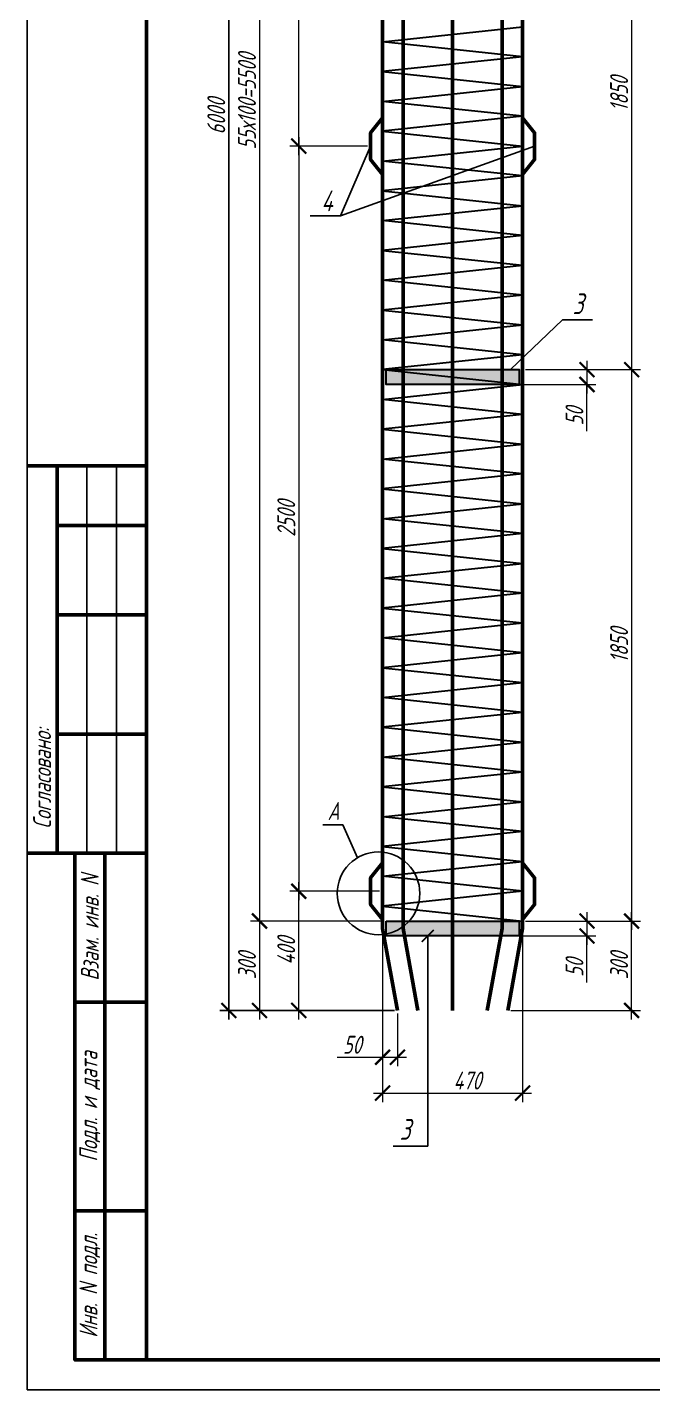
# Paper-space layout 'КП1' of a CAD drawing. Header units: millimetres. Extents: x 0 to 297, y 1 to 421.
# Drawn here: x 0 to 105, y 0.6 to 229.2 of the extents above; entities that cross this region are included whole.
import ezdxf
from ezdxf.enums import TextEntityAlignment as Align

# ---------------------------------------------------------------- set-up
doc = ezdxf.new("R2010")
doc.units = ezdxf.units.MM
doc.linetypes.add('K5LT32928', pattern=[0])
for name, color, linetype, lineweight in [('!0.25_выноски', 175, 'Continuous', 25), ('!0.2_РАЗМЕР', 142, 'Continuous', 20), ('!0.3', 214, 'Continuous', 30), ('!0.5', 204, 'Continuous', 50), ('!выноски_0.25', 185, 'Continuous', 25)]:
    doc.layers.add(name, color=color, linetype=linetype, lineweight=lineweight)
doc.layers.add('!НЕ печать', color=255, linetype='Continuous', plot=False)
doc.styles.add('knv_3', font='simplex.shx', dxfattribs={"width": 0.7, "oblique": 15, "height": 3})
doc.styles.add('knv_text', font='simplex.shx', dxfattribs={"width": 0.7, "oblique": 15})
doc.styles.add('стиль2-3.5', font='simplex.shx', dxfattribs={"width": 0.7, "oblique": 15, "height": 3.5})
doc.dimstyles.new('20-3', dxfattribs={"dimtxt": 3, "dimasz": 2.5, "dimexe": 1.5, "dimexo": 0.5, "dimgap": 0.6, "dimtad": 1, "dimdec": 0, "dimlfac": 20, "dimtxsty": 'knv_3', "dimblk": 'ARCHTICK', "dimcen": 2.5, "dimdle": 1.5, "dimclrd": 256, "dimclre": 256, "dimclrt": 256, "dimazin": 0, "dimtfac": 1, "dimtdec": 0, "dimtmove": 1, "dimatfit": 3, "dimldrblk": 'OPEN30', "dimfxl": 1.5, "dimlwd": -1, "dimlwe": -1, "dimarcsym": 0})

# ---------------------------------------------------------------- blocks, each defined once
blk = doc.blocks.new('_ArchTick')
at = {"color": 0, "linetype": 'ByBlock', "const_width": 0.15}
blk.add_lwpolyline([(-0.5, -0.5), (0.5, 0.5)], dxfattribs=at)
blk = doc.blocks.new('*D126')
at = {"layer": '!0.2_РАЗМЕР', "transparency": 16777216}
for p, q in [((101.41, 62.76), (101.41, 80.76)), ((83.62, 79.26), (102.91, 79.26)), ((81.12, 64.26), (102.91, 64.26))]:
    blk.add_line(p, q, dxfattribs=at)
at = {"layer": 'Defpoints', "color": 0, "transparency": 16777216}
for p in [(83.12, 79.26), (101.41, 79.26), (80.62, 64.26)]:
    blk.add_point(p, dxfattribs=at)
at = {"layer": '!0.2_РАЗМЕР', "transparency": 16777216, "xscale": 2.5, "yscale": 2.5, "zscale": 2.5}
for p, rotation in [((101.41, 79.26), 90), ((101.41, 64.26), 270)]:
    blk.add_blockref('_ArchTick', p, dxfattribs=dict(at, rotation=rotation))
at = {"layer": '!0.2_РАЗМЕР', "transparency": 16777216, "insert": (99.31, 71.76), "char_height": 3, "attachment_point": 5, "rotation": 90, "style": 'knv_3'}
blk.add_mtext('300', dxfattribs=at)
blk = doc.blocks.new('_Open30')
at = {"color": 0, "linetype": 'ByBlock', "lineweight": -2}
for p, q in [((-1, 0.268), (0, 0)), ((0, 0), (-1, -0.268)), ((0, 0), (-1, 0))]:
    blk.add_line(p, q, dxfattribs=at)
blk = doc.blocks.new('*D109')
at = {"layer": '!НЕ печать', "transparency": 16777216}
for p, q in [((33.82, 365.76), (33.82, 62.76)), ((38.7, 364.26), (32.32, 364.26)), ((61.62, 64.26), (32.32, 64.26))]:
    blk.add_line(p, q, dxfattribs=at)
at = {"layer": 'Defpoints', "color": 0, "transparency": 16777216}
for p in [(39.2, 364.26), (33.82, 64.26), (62.12, 64.26)]:
    blk.add_point(p, dxfattribs=at)
at = {"layer": '!НЕ печать', "transparency": 16777216, "xscale": 2.5, "yscale": 2.5, "zscale": 2.5}
for p, rotation in [((33.82, 364.26), 90), ((33.82, 64.26), 270)]:
    blk.add_blockref('_ArchTick', p, dxfattribs=dict(at, rotation=rotation))
at = {"layer": '!НЕ печать', "transparency": 16777216, "insert": (31.72, 214.26), "char_height": 3, "attachment_point": 5, "rotation": 90, "style": 'knv_3'}
blk.add_mtext('6000', dxfattribs=at)
blk = doc.blocks.new('*D111')
at = {"layer": '!0.2_РАЗМЕР', "transparency": 16777216}
for p, q in [((101.41, 265.76), (101.41, 170.26)), ((83.62, 264.26), (102.91, 264.26)), ((83.62, 171.76), (102.91, 171.76))]:
    blk.add_line(p, q, dxfattribs=at)
at = {"layer": 'Defpoints', "color": 0, "transparency": 16777216}
for p in [(83.12, 264.26), (83.12, 171.76), (101.41, 171.76)]:
    blk.add_point(p, dxfattribs=at)
at = {"layer": '!0.2_РАЗМЕР', "transparency": 16777216, "xscale": 2.5, "yscale": 2.5, "zscale": 2.5}
for p, rotation in [((101.41, 264.26), 90), ((101.41, 171.76), 270)]:
    blk.add_blockref('_ArchTick', p, dxfattribs=dict(at, rotation=rotation))
at = {"layer": '!0.2_РАЗМЕР', "transparency": 16777216, "insert": (99.31, 218.01), "char_height": 3, "attachment_point": 5, "rotation": 90, "style": 'knv_3'}
blk.add_mtext('1850', dxfattribs=at)
blk = doc.blocks.new('*D112')
at = {"layer": '!0.2_РАЗМЕР', "transparency": 16777216}
for p, q in [((83.62, 171.76), (102.91, 171.76)), ((101.41, 173.26), (101.41, 77.76)), ((83.62, 79.26), (102.91, 79.26))]:
    blk.add_line(p, q, dxfattribs=at)
at = {"layer": 'Defpoints', "color": 0, "transparency": 16777216}
for p in [(83.12, 171.76), (83.12, 79.26), (101.41, 79.26)]:
    blk.add_point(p, dxfattribs=at)
at = {"layer": '!0.2_РАЗМЕР', "transparency": 16777216, "xscale": 2.5, "yscale": 2.5, "zscale": 2.5}
for p, rotation in [((101.41, 171.76), 90), ((101.41, 79.26), 270)]:
    blk.add_blockref('_ArchTick', p, dxfattribs=dict(at, rotation=rotation))
at = {"layer": '!0.2_РАЗМЕР', "transparency": 16777216, "insert": (99.31, 125.51), "char_height": 3, "attachment_point": 5, "rotation": 90, "style": 'knv_3'}
blk.add_mtext('1850', dxfattribs=at)
blk = doc.blocks.new('*D128')
at = {"layer": '!0.2_РАЗМЕР', "transparency": 16777216}
for p, q in [((45.56, 62.76), (45.56, 85.76)), ((59.12, 84.26), (44.06, 84.26)), ((61.62, 64.26), (44.06, 64.26))]:
    blk.add_line(p, q, dxfattribs=at)
at = {"layer": 'Defpoints', "color": 0, "transparency": 16777216}
for p in [(45.56, 84.26), (59.62, 84.26), (62.12, 64.26)]:
    blk.add_point(p, dxfattribs=at)
at = {"layer": '!0.2_РАЗМЕР', "transparency": 16777216, "xscale": 2.5, "yscale": 2.5, "zscale": 2.5}
for p, rotation in [((45.56, 84.26), 90), ((45.56, 64.26), 270)]:
    blk.add_blockref('_ArchTick', p, dxfattribs=dict(at, rotation=rotation))
at = {"layer": '!0.2_РАЗМЕР', "transparency": 16777216, "insert": (43.46, 74.26), "char_height": 3, "attachment_point": 5, "rotation": 90, "style": 'knv_3'}
blk.add_mtext('400', dxfattribs=at)
blk = doc.blocks.new('*D114')
at = {"layer": '!0.2_РАЗМЕР', "transparency": 16777216}
for p, q in [((59.12, 334.26), (44.06, 334.26)), ((45.56, 207.76), (45.56, 335.76)), ((57.12, 209.26), (44.06, 209.26))]:
    blk.add_line(p, q, dxfattribs=at)
at = {"layer": 'Defpoints', "color": 0, "transparency": 16777216}
for p in [(45.56, 334.26), (59.62, 334.26), (57.62, 209.26)]:
    blk.add_point(p, dxfattribs=at)
at = {"layer": '!0.2_РАЗМЕР', "transparency": 16777216, "xscale": 2.5, "yscale": 2.5, "zscale": 2.5}
for p, rotation in [((45.56, 334.26), 90), ((45.56, 209.26), 270)]:
    blk.add_blockref('_ArchTick', p, dxfattribs=dict(at, rotation=rotation))
at = {"layer": '!0.2_РАЗМЕР', "transparency": 16777216, "insert": (43.46, 271.76), "char_height": 3, "attachment_point": 5, "rotation": 90, "style": 'knv_3'}
blk.add_mtext('2500', dxfattribs=at)
blk = doc.blocks.new('*D102')
at = {"layer": '!0.2_РАЗМЕР', "transparency": 16777216}
for p, q in [((59.62, 77.51), (59.62, 54.91)), ((62.12, 63.76), (62.12, 54.91)), ((52.02, 56.41), (59.62, 56.41)), ((58.12, 56.41), (63.62, 56.41))]:
    blk.add_line(p, q, dxfattribs=at)
at = {"layer": 'Defpoints', "color": 0, "transparency": 16777216}
for p in [(59.62, 78.01), (62.12, 64.26), (62.12, 56.41)]:
    blk.add_point(p, dxfattribs=at)
at = {"layer": '!0.2_РАЗМЕР', "transparency": 16777216, "xscale": 2.5, "yscale": 2.5, "zscale": 2.5, "rotation": 180}
blk.add_blockref('_ArchTick', (59.62, 56.41), dxfattribs=at)
at = {"layer": '!0.2_РАЗМЕР', "transparency": 16777216, "xscale": 2.5, "yscale": 2.5, "zscale": 2.5}
blk.add_blockref('_ArchTick', (62.12, 56.41), dxfattribs=at)
at = {"layer": '!0.2_РАЗМЕР', "transparency": 16777216, "insert": (54.52, 58.51), "char_height": 3, "attachment_point": 5, "style": 'knv_3'}
blk.add_mtext('50', dxfattribs=at)
blk = doc.blocks.new('*D104')
at = {"layer": '!0.2_РАЗМЕР', "transparency": 16777216}
for p, q in [((83.62, 171.76), (95.42, 171.76)), ((93.92, 173.26), (93.92, 167.76)), ((83.02, 169.26), (95.42, 169.26)), ((93.92, 161.43), (93.92, 169.26))]:
    blk.add_line(p, q, dxfattribs=at)
at = {"layer": 'Defpoints', "color": 0, "transparency": 16777216}
for p in [(83.12, 171.76), (82.52, 169.26), (93.92, 169.26)]:
    blk.add_point(p, dxfattribs=at)
at = {"layer": '!0.2_РАЗМЕР', "transparency": 16777216, "xscale": 2.5, "yscale": 2.5, "zscale": 2.5}
for p, rotation in [((93.92, 171.76), 90), ((93.92, 169.26), 270)]:
    blk.add_blockref('_ArchTick', p, dxfattribs=dict(at, rotation=rotation))
at = {"layer": '!0.2_РАЗМЕР', "transparency": 16777216, "insert": (91.82, 163.93), "char_height": 3, "attachment_point": 5, "rotation": 90, "style": 'knv_3'}
blk.add_mtext('50', dxfattribs=at)
blk = doc.blocks.new('*D105')
at = {"layer": '!0.2_РАЗМЕР', "transparency": 16777216}
for p, q in [((93.92, 80.76), (93.92, 75.26)), ((83.62, 79.26), (95.42, 79.26)), ((83.02, 76.76), (95.42, 76.76)), ((93.92, 68.93), (93.92, 76.76))]:
    blk.add_line(p, q, dxfattribs=at)
at = {"layer": 'Defpoints', "color": 0, "transparency": 16777216}
for p in [(83.12, 79.26), (82.52, 76.76), (93.92, 76.76)]:
    blk.add_point(p, dxfattribs=at)
at = {"layer": '!0.2_РАЗМЕР', "transparency": 16777216, "xscale": 2.5, "yscale": 2.5, "zscale": 2.5}
for p, rotation in [((93.92, 79.26), 90), ((93.92, 76.76), 270)]:
    blk.add_blockref('_ArchTick', p, dxfattribs=dict(at, rotation=rotation))
at = {"layer": '!0.2_РАЗМЕР', "transparency": 16777216, "insert": (91.82, 71.43), "char_height": 3, "attachment_point": 5, "rotation": 90, "style": 'knv_3'}
blk.add_mtext('50', dxfattribs=at)
blk = doc.blocks.new('*D123')
at = {"layer": '!0.2_РАЗМЕР', "transparency": 16777216}
for p, q in [((38.97, 355.76), (38.97, 77.76)), ((82.62, 354.26), (37.47, 354.26)), ((59.72, 79.26), (37.47, 79.26))]:
    blk.add_line(p, q, dxfattribs=at)
at = {"layer": 'Defpoints', "color": 0, "transparency": 16777216}
for p in [(83.12, 354.26), (38.97, 79.26), (60.22, 79.26)]:
    blk.add_point(p, dxfattribs=at)
at = {"layer": '!0.2_РАЗМЕР', "transparency": 16777216, "xscale": 2.5, "yscale": 2.5, "zscale": 2.5}
for p, rotation in [((38.97, 354.26), 90), ((38.97, 79.26), 270)]:
    blk.add_blockref('_ArchTick', p, dxfattribs=dict(at, rotation=rotation))
at = {"layer": '!0.2_РАЗМЕР', "transparency": 16777216, "insert": (36.87, 216.76), "char_height": 3, "attachment_point": 5, "rotation": 90, "style": 'knv_3'}
blk.add_mtext('55х100=5500', dxfattribs=at)
blk = doc.blocks.new('*D106')
at = {"layer": '!0.2_РАЗМЕР', "transparency": 16777216}
for p, q in [((38.97, 80.76), (38.97, 62.76)), ((59.12, 79.26), (37.47, 79.26)), ((61.62, 64.26), (37.47, 64.26))]:
    blk.add_line(p, q, dxfattribs=at)
at = {"layer": 'Defpoints', "color": 0, "transparency": 16777216}
for p in [(59.62, 79.26), (38.97, 64.26), (62.12, 64.26)]:
    blk.add_point(p, dxfattribs=at)
at = {"layer": '!0.2_РАЗМЕР', "transparency": 16777216, "xscale": 2.5, "yscale": 2.5, "zscale": 2.5}
for p, rotation in [((38.97, 79.26), 90), ((38.97, 64.26), 270)]:
    blk.add_blockref('_ArchTick', p, dxfattribs=dict(at, rotation=rotation))
at = {"layer": '!0.2_РАЗМЕР', "transparency": 16777216, "insert": (36.87, 71.76), "char_height": 3, "attachment_point": 5, "rotation": 90, "style": 'knv_3'}
blk.add_mtext('300', dxfattribs=at)
blk = doc.blocks.new('*D108')
at = {"layer": '!0.2_РАЗМЕР', "transparency": 16777216}
for p, q in [((45.56, 210.76), (45.56, 82.76)), ((57.12, 209.26), (44.06, 209.26)), ((57.12, 84.26), (44.06, 84.26))]:
    blk.add_line(p, q, dxfattribs=at)
at = {"layer": 'Defpoints', "color": 0, "transparency": 16777216}
for p in [(57.62, 209.26), (45.56, 84.26), (57.62, 84.26)]:
    blk.add_point(p, dxfattribs=at)
at = {"layer": '!0.2_РАЗМЕР', "transparency": 16777216, "xscale": 2.5, "yscale": 2.5, "zscale": 2.5}
for p, rotation in [((45.56, 209.26), 90), ((45.56, 84.26), 270)]:
    blk.add_blockref('_ArchTick', p, dxfattribs=dict(at, rotation=rotation))
at = {"layer": '!0.2_РАЗМЕР', "transparency": 16777216, "insert": (43.46, 146.76), "char_height": 3, "attachment_point": 5, "rotation": 90, "style": 'knv_3'}
blk.add_mtext('2500', dxfattribs=at)
blk = doc.blocks.new('*D124')
at = {"layer": '!0.2_РАЗМЕР', "transparency": 16777216}
for p, q in [((59.62, 77.51), (59.62, 48.9)), ((83.12, 77.51), (83.12, 48.9)), ((58.12, 50.4), (84.62, 50.4))]:
    blk.add_line(p, q, dxfattribs=at)
at = {"layer": 'Defpoints', "color": 0, "transparency": 16777216}
for p in [(59.62, 78.01), (83.12, 78.01), (83.12, 50.4)]:
    blk.add_point(p, dxfattribs=at)
at = {"layer": '!0.2_РАЗМЕР', "transparency": 16777216, "xscale": 2.5, "yscale": 2.5, "zscale": 2.5, "rotation": 180}
blk.add_blockref('_ArchTick', (59.62, 50.4), dxfattribs=at)
at = {"layer": '!0.2_РАЗМЕР', "transparency": 16777216, "xscale": 2.5, "yscale": 2.5, "zscale": 2.5}
blk.add_blockref('_ArchTick', (83.12, 50.4), dxfattribs=at)
at = {"layer": '!0.2_РАЗМЕР', "transparency": 16777216, "insert": (73.84, 52.5), "char_height": 3, "attachment_point": 5, "style": 'knv_3'}
blk.add_mtext('470', dxfattribs=at)

psp = doc.layouts.new('КП1')

# ---------------------------------------------------------------- hatches: boundary and pattern name
at = {"layer": '!0.2_РАЗМЕР'}
h = psp.add_hatch(color=4, dxfattribs=at)
h.dxf.hatch_style = 1
h.paths.add_polyline_path([(60.219, 171.762), (82.519, 171.762), (82.519, 169.262), (60.219, 169.262)])
h = psp.add_hatch(color=4, dxfattribs=at)
h.dxf.hatch_style = 1
h.paths.add_polyline_path([(60.219, 79.262), (82.519, 79.262), (82.519, 76.762), (60.219, 76.762)])

# ---------------------------------------------------------------- linework, layer by layer
at = {"layer": '!0.25_выноски'}
for p, q in [((81.085, 171.762), (89.799, 180.14)), ((89.799, 180.14), (94.831, 180.14))]:
    psp.add_line(p, q, dxfattribs=at)
at = {"layer": '!0.2_РАЗМЕР'}
for p, q in [((82.519, 171.762), (60.219, 171.762)), ((82.519, 169.262), (60.219, 169.262)), ((82.519, 79.262), (60.219, 79.262)), ((82.519, 76.762), (60.219, 76.762))]:
    psp.add_line(p, q, dxfattribs=at)
at = {"layer": '!0.3', "linetype": 'K5LT32928'}
for points in [[(83.119, 224.262), (59.619, 226.762), (83.119, 229.262)], [(83.119, 224.262), (59.619, 221.762), (83.119, 219.262)], [(83.119, 214.262), (59.619, 216.762), (83.119, 219.262)], [(83.119, 214.262), (59.619, 211.762), (83.119, 209.262)], [(83.119, 204.262), (59.619, 206.762), (83.119, 209.262)], [(83.119, 204.262), (59.619, 201.762), (83.119, 199.262)], [(83.119, 194.262), (59.619, 196.762), (83.119, 199.262)], [(83.119, 194.262), (59.619, 191.762), (83.119, 189.262)], [(83.119, 184.262), (59.619, 186.762), (83.119, 189.262)], [(83.119, 184.262), (59.619, 181.762), (83.119, 179.262)], [(83.119, 174.262), (59.619, 176.762), (83.119, 179.262)], [(83.119, 174.262), (59.619, 171.762), (83.119, 169.262)], [(83.119, 164.262), (59.619, 166.762), (83.119, 169.262)], [(83.119, 164.262), (59.619, 161.762), (83.119, 159.262)], [(83.119, 154.262), (59.619, 156.762), (83.119, 159.262)], [(83.119, 154.262), (59.619, 151.762), (83.119, 149.262)], [(83.119, 144.262), (59.619, 146.762), (83.119, 149.262)], [(83.119, 144.262), (59.619, 141.762), (83.119, 139.262)], [(83.119, 134.262), (59.619, 136.762), (83.119, 139.262)], [(83.119, 134.262), (59.619, 131.762), (83.119, 129.262)], [(83.119, 124.262), (59.619, 126.762), (83.119, 129.262)], [(83.119, 124.262), (59.619, 121.762), (83.119, 119.262)], [(83.119, 114.262), (59.619, 116.762), (83.119, 119.262)], [(83.119, 114.262), (59.619, 111.762), (83.119, 109.262)], [(83.119, 104.262), (59.619, 106.762), (83.119, 109.262)], [(83.119, 104.262), (59.619, 101.762), (83.119, 99.262)], [(83.119, 94.262), (59.619, 96.762), (83.119, 99.262)], [(83.119, 94.262), (59.619, 91.762), (83.119, 89.262)], [(83.119, 84.262), (59.619, 86.762), (83.119, 89.262)], [(83.119, 84.262), (59.619, 81.762), (83.119, 79.262)]]:
    psp.add_lwpolyline(points, dxfattribs=at)
for points in [[(60.219, 171.762), (82.519, 171.762), (82.519, 169.262), (60.219, 169.262)], [(60.219, 79.262), (82.519, 79.262), (82.519, 76.762), (60.219, 76.762)]]:
    psp.add_lwpolyline(points, close=True, dxfattribs=at)
at = {"layer": '!0.5', "linetype": 'K5LT32928'}
for p, q in [((59.619, 398.762), (59.619, 78.012)), ((63.06, 398.762), (63.06, 78.012)), ((71.369, 398.762), (71.369, 78.012)), ((79.677, 398.762), (79.677, 78.012)), ((83.119, 398.762), (83.119, 78.012)), ((59.619, 78.012), (62.119, 64.262)), ((63.06, 78.012), (65.56, 64.262)), ((71.369, 78.012), (71.369, 64.262)), ((79.677, 78.012), (77.177, 64.262)), ((83.119, 78.012), (80.619, 64.262))]:
    psp.add_line(p, q, dxfattribs=at)
for points in [[(59.619, 216.512), (59.619, 214.012), (57.619, 211.512), (57.619, 207.012), (59.619, 204.512), (59.619, 202.012)], [(83.119, 216.512), (83.119, 214.012), (85.119, 211.512), (85.119, 207.012), (83.119, 204.512), (83.119, 202.012)], [(59.619, 91.512), (59.619, 89.012), (57.619, 86.512), (57.619, 82.012), (59.619, 79.512), (59.619, 78.012)], [(83.119, 91.512), (83.119, 89.012), (85.119, 86.512), (85.119, 82.012), (83.119, 79.512), (83.119, 78.012)]]:
    psp.add_lwpolyline(points, dxfattribs=at)
at = {"layer": '!выноски_0.25'}
for p, q in [((57.619, 209.262), (52.581, 197.549)), ((52.581, 197.549), (85.119, 209.262)), ((47.488, 197.549), (52.581, 197.549)), ((67.194, 76.762), (67.194, 41.497)), ((67.194, 41.497), (61.426, 41.497))]:
    psp.add_line(p, q, dxfattribs=at)
psp.add_lwpolyline([(55.428, 89.89), (52.977, 95.379), (49.61, 95.379)], dxfattribs=at)
psp.add_circle((58.94, 83.908), 6.937, dxfattribs=at)
at = {"color": 7, "lineweight": 25}
psp.add_lwpolyline([(0, 0.632), (297, 0.632), (297, 420.632), (0, 420.632)], close=True, dxfattribs=at)
at = {"color": 7, "linetype": 'Continuous', "lineweight": 50}
psp.add_lwpolyline([(20, 415.632), (292, 415.632), (292, 5.632), (20, 5.632)], close=True, dxfattribs=at)
at = {"color": 7, "lineweight": 50}
for points in [[(20, 155.632), (0, 155.632)], [(5, 90.632), (5, 155.632)], [(20, 145.632), (5, 145.632)], [(20, 130.632), (5, 130.632)], [(20, 110.632), (5, 110.632)], [(20, 90.632), (0, 90.632)], [(20, 90.632), (8, 90.632), (8, 5.632), (20, 5.632)], [(13, 5.632), (13, 90.632)], [(20, 65.632), (8, 65.632)], [(20, 30.632), (8, 30.632)]]:
    psp.add_lwpolyline(points, dxfattribs=at)
at = {"color": 7, "lineweight": 25}
for points in [[(10, 90.632), (10, 155.632)], [(15, 90.632), (15, 155.632)]]:
    psp.add_lwpolyline(points, dxfattribs=at)

# ---------------------------------------------------------------- block references
at = {"layer": '!выноски_0.25', "xscale": 2, "yscale": 2, "zscale": 2, "rotation": 180}
psp.add_blockref('_ArchTick', (67.194, 76.762), dxfattribs=at)

# ---------------------------------------------------------------- texts
at = {"layer": '!0.3', "linetype": 'K5LT32928', "style": 'knv_text', "oblique": 15, "width": 0.7}
psp.add_text('А', height=3, dxfattribs=at).set_placement((52.374, 96.231), align=Align.RIGHT)
at = {"layer": '!выноски_0.25', "lineweight": 30, "style": 'стиль2-3.5', "oblique": 15, "width": 0.7}
for s, p in [('4', (49.325, 198.318)), ('3', (91.491, 181.067)), ('3', (62.49, 42.562))]:
    psp.add_text(s, height=3.5, dxfattribs=at).set_placement(p)
at = {"color": 7, "lineweight": 25, "char_height": 3, "attachment_point": 5, "rotation": 90, "style": 'knv_3'}
for s, insert, width in [('Согласовано:', (2.5, 103.181), 19.9913), ('Взам. инв. N', (10.5, 78.137), 24.9913), ('Подл. и дата', (10.5, 48.137), 34.9913), ('Инв. N подл.', (10.5, 18.137), 24.9913)]:
    psp.add_mtext(s, dxfattribs=dict(at, insert=insert, width=width))

# ---------------------------------------------------------------- dimensions: what is measured, and where the dimension line sits
at = {"layer": '!0.2_РАЗМЕР'}
dim = psp.add_linear_dim(base=(38.974, 79.262), p1=(83.119, 354.262), p2=(60.219, 79.262), angle=90, text='55х100=<>', dimstyle='20-3', dxfattribs=at)
dim.commit()
dim.dimension.update_dxf_attribs({"geometry": '*D123', "text_midpoint": (36.874, 216.762)})
for base, p1, p2, picture, middle in [((45.556, 334.262), (57.619, 209.262), (59.619, 334.262), '*D114', (43.456, 271.762)), ((101.414, 171.762), (83.119, 264.262), (83.119, 171.762), '*D111', (99.314, 218.012)), ((45.556, 84.262), (57.619, 209.262), (57.619, 84.262), '*D108', (43.456, 146.762)), ((101.414, 79.262), (83.119, 171.762), (83.119, 79.262), '*D112', (99.314, 125.512)), ((45.556, 84.262), (62.119, 64.262), (59.619, 84.262), '*D128', (43.456, 74.262)), ((38.974, 64.262), (59.619, 79.262), (62.119, 64.262), '*D106', (36.874, 71.762)), ((101.414, 79.262), (80.619, 64.262), (83.119, 79.262), '*D126', (99.314, 71.762))]:
    dim = psp.add_linear_dim(base=base, p1=p1, p2=p2, angle=90, dimstyle='20-3', dxfattribs=at)
    dim.commit()
    dim.dimension.update_dxf_attribs({"geometry": picture, "text_midpoint": middle})
for base, p1, p2, picture, middle in [((93.92, 169.262), (83.119, 171.762), (82.519, 169.262), '*D104', (94.099, 163.931)), ((93.92, 76.762), (83.119, 79.262), (82.519, 76.762), '*D105', (94.099, 71.431))]:
    dim = psp.add_linear_dim(base=base, p1=p1, p2=p2, angle=90, dimstyle='20-3', dxfattribs=at)
    dim.commit()
    dim.dimension.update_dxf_attribs({"geometry": picture, "text_midpoint": middle, "dimtype": 160})
for base, p2, picture, middle in [((62.119, 56.406), (62.119, 64.262), '*D102', (54.52, 54.983)), ((83.119, 50.401), (83.119, 78.012), '*D124', (73.838, 50.401))]:
    dim = psp.add_linear_dim(base=base, p1=(59.619, 78.012), p2=p2, dimstyle='20-3', dxfattribs=at)
    dim.commit()
    dim.dimension.update_dxf_attribs({"geometry": picture, "text_midpoint": middle, "dimtype": 160})
at = {"layer": '!НЕ печать'}
dim = psp.add_linear_dim(base=(33.816, 64.262), p1=(39.201, 364.262), p2=(62.119, 64.262), angle=90, dimstyle='20-3', dxfattribs=at)
dim.commit()
dim.dimension.update_dxf_attribs({"geometry": '*D109', "text_midpoint": (31.716, 214.262)})

doc.saveas('drawing.dxf')
